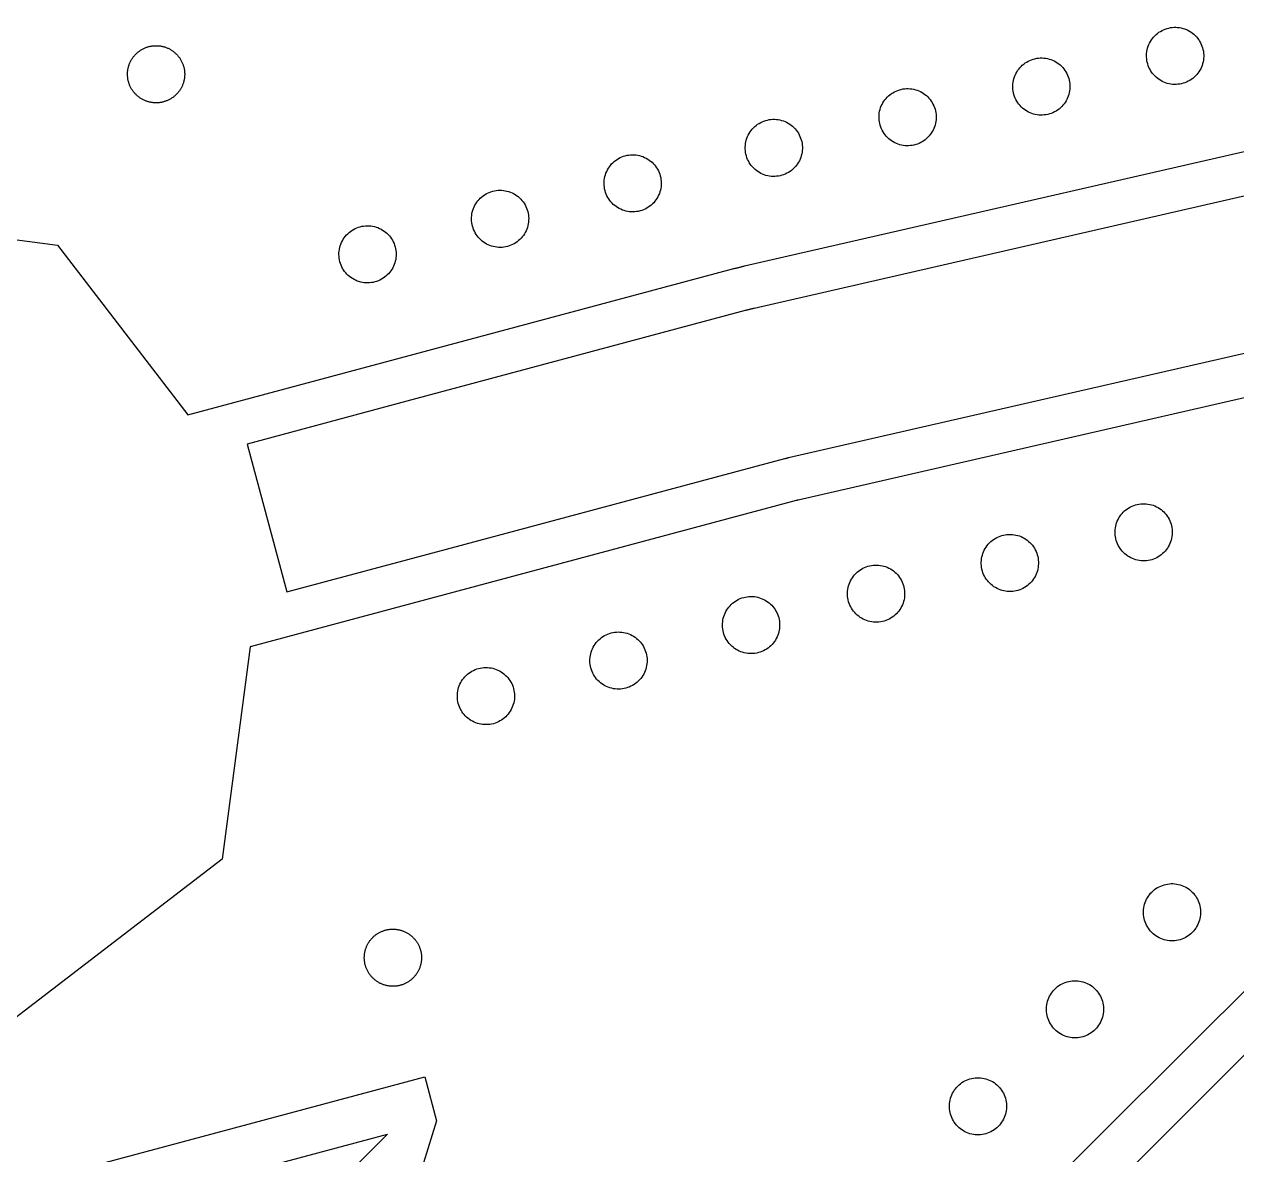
# Model space of a CAD drawing. Extents: x -16500 to 16500, y -16500 to 16500.
# Drawn here: x -10753 to -5453, y -5382 to -438 of the extents above; entities that cross this region are included whole.
import ezdxf

# ---------------------------------------------------------------- set-up
doc = ezdxf.new("R2010")
doc.units = 0
doc.header["$MEASUREMENT"] = 0
doc.layers.add('Top', color=1, linetype='Continuous')
doc.layers.add('Via', color=100, linetype='Continuous')

msp = doc.modelspace()

# ---------------------------------------------------------------- linework, layer by layer
at = {"layer": 'Top', "linetype": 'Continuous'}
for points in [[(-5291.342, 9164.874), (-8626.704, 12500.234), (-12500.234, 8626.703), (-9290.551, 5417.021), (-13700.786, 6354.445), (-14839.727, 996.153), (-10392.695, 50.907), (-14945.686, -1169.063), (-13527.876, -6460.405), (-9164.874, -5291.342), (-12500.235, -8626.702), (-8626.705, -12500.234), (-5417.021, -9290.551), (-6354.445, -13700.786), (-996.153, -14839.727), (-50.907, -10392.695)], [(-5040.676, 9002.117), (-5233.862, 8950.353), (-5417.146, 9007.834), (-8626.704, 12217.392), (-12217.392, 8626.703), (-9007.833, 5417.146), (-9106.927, 5173.522), (-13546.739, 6117.234), (-14602.515, 1150.2), (-10162.703, 206.489), (-10204.285, 10.859), (-10316.4, -135.705), (-14700.737, -1310.485), (-13386.454, -6215.456), (-9002.117, -5040.676), (-8950.353, -5233.862), (-9007.834, -5417.145), (-12217.392, -8626.702), (-8626.704, -12217.391), (-5417.146, -9007.834), (-5173.522, -9106.927), (-6117.234, -13546.739), (-1150.2, -14602.515), (-206.489, -10162.703)]]:
    msp.add_lwpolyline(points, dxfattribs=at)
at = {"layer": 'Top'}
for points in [[(-12099.948, -1206.819), (-10608.11, -1403.223), (-10038.032, -2146.163), (-9129.615, -1902.754), (-7650.847, -1506.519), (-7647.743, -1505.692), (-7644.637, -1504.871), (-7641.529, -1504.059), (-7638.42, -1503.254), (-7635.308, -1502.456), (-7632.194, -1501.666), (-7629.078, -1500.884), (-7625.961, -1500.109), (-7622.842, -1499.342), (-7619.72, -1498.582), (-7616.597, -1497.83), (-7613.472, -1497.085), (-7610.346, -1496.348), (-7607.217, -1495.619), (-7604.087, -1494.897), (-4802.223, -852.343)], [(-4759.753, -1037.535), (-7561.617, -1680.089), (-7564.489, -1680.752), (-7567.361, -1681.422), (-7570.23, -1682.1), (-7573.097, -1682.785), (-7575.963, -1683.478), (-7578.827, -1684.178), (-7581.689, -1684.885), (-7584.55, -1685.6), (-7587.408, -1686.322), (-7590.265, -1687.052), (-7593.119, -1687.789), (-7595.972, -1688.534), (-7598.823, -1689.286), (-7601.672, -1690.045), (-9080.439, -2086.28), (-9080.439, -2086.279)], [(-9080.44, -2086.279), (-9778.804, -2273.406), (-9605.395, -2920.576), (-8907.031, -2733.45), (-7428.263, -2337.216), (-7426.447, -2336.733), (-7424.629, -2336.258), (-7422.809, -2335.79), (-7420.988, -2335.329), (-7419.164, -2334.876), (-7417.339, -2334.43), (-7415.512, -2333.991), (-7413.683, -2333.56), (-7411.853, -2333.137), (-4609.989, -1690.583)], [(-4567.519, -1875.775), (-7369.382, -2518.329), (-7370.774, -2518.652), (-7372.164, -2518.982), (-7373.552, -2519.32), (-7374.939, -2519.664), (-7376.323, -2520.016), (-7377.706, -2520.375), (-7379.087, -2520.741), (-8857.855, -2916.976), (-9766.272, -3160.385), (-9888.504, -4088.829), (-11082.272, -5004.839)]]:
    msp.add_lwpolyline(points, dxfattribs=at)
for points in [[(-7761.533, -6999.65), (-2923.887, -2181.424), (-2181.424, -2923.887), (-7019.069, -7761.531), (-6660.703, -8626.703), (-7236.531, -10016.875), (-8626.703, -10592.703), (-10016.875, -10016.875), (-10592.703, -8626.703), (-10016.875, -7236.531), (-8626.703, -6660.703)], [(-7473.412, -6999.65), (-6999.65, -7473.412), (-6488.412, -6962.174), (-6488.412, -6962.174), (-2450.125, -2923.887), (-2923.887, -2450.125), (-6962.174, -6488.412), (-6962.174, -6488.412)]]:
    msp.add_lwpolyline(points, close=True, dxfattribs=at)
at = {"layer": 'Via'}
for points in [[(-5725.137, -700.88), (-5732.976, -700.43), (-5740.772, -699.489), (-5748.494, -698.06), (-5756.111, -696.149), (-5763.592, -693.764), (-5770.909, -690.914), (-5778.033, -687.609), (-5784.935, -683.864), (-5791.588, -679.693), (-5797.967, -675.113), (-5804.045, -670.141), (-5809.799, -664.797), (-5815.206, -659.102), (-5820.245, -653.079), (-5824.895, -646.752), (-5829.139, -640.145), (-5832.96, -633.284), (-5836.343, -626.198), (-5839.274, -618.912), (-5841.742, -611.458), (-5843.737, -603.862), (-5845.251, -596.157), (-5846.278, -588.372), (-5846.814, -580.538), (-5846.857, -572.685), (-5846.408, -564.845), (-5845.466, -557.049), (-5844.037, -549.327), (-5842.127, -541.711), (-5839.741, -534.229), (-5836.891, -526.912), (-5833.586, -519.788), (-5829.841, -512.886), (-5825.67, -506.233), (-5821.09, -499.855), (-5816.118, -493.777), (-5810.774, -488.023), (-5805.079, -482.616), (-5799.056, -477.577), (-5792.729, -472.926), (-5786.122, -468.682), (-5779.262, -464.861), (-5772.175, -461.478), (-5764.89, -458.547), (-5757.435, -456.08), (-5749.84, -454.085), (-5742.134, -452.571), (-5734.349, -451.544), (-5726.515, -451.007), (-5718.662, -450.964), (-5710.822, -451.414), (-5703.026, -452.355), (-5695.305, -453.784), (-5687.688, -455.695), (-5680.206, -458.08), (-5672.889, -460.931), (-5665.766, -464.235), (-5658.863, -467.98), (-5652.21, -472.151), (-5645.832, -476.732), (-5639.754, -481.704), (-5634, -487.048), (-5628.593, -492.742), (-5623.554, -498.765), (-5618.903, -505.093), (-5614.659, -511.7), (-5610.838, -518.56), (-5607.456, -525.647), (-5604.525, -532.932), (-5602.057, -540.387), (-5600.062, -547.982), (-5598.548, -555.687), (-5597.521, -563.472), (-5596.985, -571.307), (-5596.941, -579.159), (-5597.391, -586.999), (-5598.332, -594.795), (-5599.761, -602.517), (-5601.672, -610.134), (-5604.057, -617.615), (-5606.908, -624.932), (-5610.212, -632.056), (-5613.957, -638.958), (-5618.128, -645.611), (-5622.709, -651.99), (-5627.681, -658.068), (-5633.025, -663.822), (-5638.719, -669.229), (-5644.742, -674.268), (-5651.07, -678.918), (-5657.677, -683.162), (-5664.537, -686.983), (-5671.624, -690.366), (-5678.909, -693.297), (-5686.364, -695.765), (-5693.959, -697.76), (-5701.664, -699.274), (-5709.45, -700.301), (-5717.284, -700.837)], [(-10176.36, -781.338), (-10179.579, -781.31), (-10182.795, -781.2), (-10186.008, -781.007), (-10189.215, -780.731), (-10192.414, -780.372), (-10195.603, -779.932), (-10198.779, -779.409), (-10201.94, -778.805), (-10205.085, -778.119), (-10208.211, -777.353), (-10211.317, -776.507), (-10214.399, -775.581), (-10217.457, -774.576), (-10220.488, -773.492), (-10223.49, -772.331), (-10226.461, -771.093), (-10229.399, -769.778), (-10232.303, -768.389), (-10235.169, -766.925), (-10237.997, -765.388), (-10240.785, -763.779), (-10243.53, -762.098), (-10246.231, -760.347), (-10248.886, -758.528), (-10251.493, -756.64), (-10254.051, -754.686), (-10256.558, -752.667), (-10259.012, -750.584), (-10261.411, -748.438), (-10263.754, -746.232), (-10266.04, -743.966), (-10268.267, -741.641), (-10270.433, -739.26), (-10272.537, -736.825), (-10274.578, -734.335), (-10276.553, -731.794), (-10278.463, -729.203), (-10280.306, -726.564), (-10282.079, -723.878), (-10283.784, -721.148), (-10285.417, -718.374), (-10286.978, -715.559), (-10288.466, -712.705), (-10289.881, -709.814), (-10291.22, -706.887), (-10292.484, -703.927), (-10293.671, -700.935), (-10294.78, -697.913), (-10295.812, -694.864), (-10296.764, -691.79), (-10297.637, -688.692), (-10298.43, -685.572), (-10299.143, -682.433), (-10299.774, -679.277), (-10300.324, -676.105), (-10300.792, -672.921), (-10301.178, -669.725), (-10301.481, -666.521), (-10301.702, -663.31), (-10301.84, -660.094), (-10301.895, -656.876), (-10301.868, -653.657), (-10301.757, -650.44), (-10301.564, -647.227), (-10301.288, -644.02), (-10300.93, -640.822), (-10300.489, -637.633), (-10299.966, -634.457), (-10299.362, -631.296), (-10298.677, -628.151), (-10297.91, -625.024), (-10297.064, -621.919), (-10296.138, -618.836), (-10295.133, -615.779), (-10294.049, -612.748), (-10292.888, -609.746), (-10291.65, -606.775), (-10290.336, -603.836), (-10288.946, -600.933), (-10287.482, -598.066), (-10285.945, -595.238), (-10284.336, -592.451), (-10282.655, -589.706), (-10280.905, -587.005), (-10279.085, -584.35), (-10277.197, -581.742), (-10275.243, -579.184), (-10273.224, -576.678), (-10271.141, -574.224), (-10268.996, -571.825), (-10266.789, -569.481), (-10264.523, -567.195), (-10262.199, -564.969), (-10259.818, -562.803), (-10257.382, -560.699), (-10254.893, -558.658), (-10252.352, -556.682), (-10249.761, -554.772), (-10247.121, -552.93), (-10244.436, -551.156), (-10241.705, -549.452), (-10238.931, -547.819), (-10236.117, -546.258), (-10233.263, -544.769), (-10230.371, -543.355), (-10227.444, -542.016), (-10224.484, -540.752), (-10221.492, -539.565), (-10218.471, -538.455), (-10215.422, -537.424), (-10212.347, -536.472), (-10209.249, -535.599), (-10206.129, -534.806), (-10202.99, -534.093), (-10199.834, -533.462), (-10196.663, -532.912), (-10193.478, -532.444), (-10190.283, -532.058), (-10187.078, -531.755), (-10183.867, -531.534), (-10180.651, -531.396), (-10177.433, -531.34), (-10174.214, -531.368), (-10170.997, -531.479), (-10167.784, -531.672), (-10164.578, -531.948), (-10161.379, -532.306), (-10158.19, -532.747), (-10155.014, -533.269), (-10151.853, -533.874), (-10148.708, -534.559), (-10145.582, -535.325), (-10142.476, -536.172), (-10139.393, -537.098), (-10136.336, -538.103), (-10133.305, -539.186), (-10130.303, -540.348), (-10127.332, -541.586), (-10124.394, -542.9), (-10121.49, -544.29), (-10118.623, -545.753), (-10115.795, -547.29), (-10113.008, -548.9), (-10110.263, -550.58), (-10107.562, -552.331), (-10104.907, -554.151), (-10102.299, -556.038), (-10099.742, -557.992), (-10097.235, -560.011), (-10094.781, -562.094), (-10092.382, -564.24), (-10090.038, -566.447), (-10087.753, -568.713), (-10085.526, -571.037), (-10083.36, -573.418), (-10081.256, -575.854), (-10079.215, -578.343), (-10077.239, -580.884), (-10075.33, -583.475), (-10073.487, -586.114), (-10071.713, -588.8), (-10070.009, -591.531), (-10068.376, -594.304), (-10066.815, -597.119), (-10065.326, -599.973), (-10063.912, -602.865), (-10062.573, -605.791), (-10061.309, -608.752), (-10060.122, -611.744), (-10059.013, -614.765), (-10057.981, -617.814), (-10057.029, -620.889), (-10056.156, -623.987), (-10055.363, -627.106), (-10054.65, -630.245), (-10054.019, -633.402), (-10053.469, -636.573), (-10053.001, -639.758), (-10052.615, -642.953), (-10052.312, -646.158), (-10052.091, -649.369), (-10051.953, -652.585), (-10051.898, -655.803), (-10051.925, -659.021), (-10052.036, -662.238), (-10052.229, -665.451), (-10052.505, -668.658), (-10052.863, -671.857), (-10053.304, -675.045), (-10053.827, -678.221), (-10054.431, -681.383), (-10055.116, -684.528), (-10055.882, -687.654), (-10056.729, -690.76), (-10057.655, -693.842), (-10058.66, -696.9), (-10059.744, -699.931), (-10060.905, -702.933), (-10062.143, -705.904), (-10063.457, -708.842), (-10064.847, -711.746), (-10066.31, -714.612), (-10067.848, -717.44), (-10069.457, -720.228), (-10071.138, -722.973), (-10072.888, -725.674), (-10074.708, -728.329), (-10076.595, -730.936), (-10078.549, -733.494), (-10080.569, -736.001), (-10082.652, -738.455), (-10084.797, -740.854), (-10087.004, -743.197), (-10089.27, -745.483), (-10091.594, -747.71), (-10093.975, -749.876), (-10096.411, -751.98), (-10098.9, -754.02), (-10101.441, -755.996), (-10104.032, -757.906), (-10106.672, -759.748), (-10109.357, -761.522), (-10112.088, -763.226), (-10114.862, -764.86), (-10117.676, -766.421), (-10120.53, -767.909), (-10123.422, -769.324), (-10126.349, -770.663), (-10129.309, -771.927), (-10132.301, -773.114), (-10135.322, -774.223), (-10138.371, -775.254), (-10141.446, -776.207), (-10144.544, -777.08), (-10147.664, -777.873), (-10150.803, -778.585), (-10153.959, -779.217), (-10157.13, -779.767), (-10160.315, -780.235), (-10163.51, -780.62), (-10166.715, -780.924), (-10169.926, -781.145), (-10173.142, -781.283)], [(-6309.956, -834.997), (-6317.795, -834.547), (-6325.591, -833.606), (-6333.313, -832.177), (-6340.93, -830.266), (-6348.411, -827.881), (-6355.728, -825.031), (-6362.852, -821.726), (-6369.754, -817.981), (-6376.407, -813.81), (-6382.786, -809.23), (-6388.864, -804.258), (-6394.618, -798.914), (-6400.025, -793.219), (-6405.064, -787.196), (-6409.714, -780.869), (-6413.958, -774.262), (-6417.779, -767.401), (-6421.162, -760.315), (-6424.093, -753.029), (-6426.561, -745.575), (-6428.556, -737.979), (-6430.07, -730.274), (-6431.097, -722.489), (-6431.633, -714.655), (-6431.676, -706.802), (-6431.227, -698.962), (-6430.285, -691.166), (-6428.856, -683.444), (-6426.946, -675.828), (-6424.56, -668.346), (-6421.71, -661.029), (-6418.405, -653.905), (-6414.66, -647.003), (-6410.489, -640.35), (-6405.909, -633.972), (-6400.937, -627.894), (-6395.593, -622.14), (-6389.898, -616.733), (-6383.875, -611.694), (-6377.548, -607.043), (-6370.941, -602.799), (-6364.081, -598.978), (-6356.994, -595.595), (-6349.709, -592.664), (-6342.254, -590.197), (-6334.659, -588.202), (-6326.953, -586.688), (-6319.168, -585.661), (-6311.334, -585.124), (-6303.481, -585.081), (-6295.641, -585.531), (-6287.845, -586.472), (-6280.124, -587.901), (-6272.507, -589.812), (-6265.025, -592.197), (-6257.708, -595.048), (-6250.585, -598.352), (-6243.682, -602.097), (-6237.029, -606.268), (-6230.651, -610.849), (-6224.573, -615.821), (-6218.819, -621.165), (-6213.412, -626.859), (-6208.373, -632.882), (-6203.722, -639.21), (-6199.478, -645.817), (-6195.657, -652.677), (-6192.275, -659.764), (-6189.344, -667.049), (-6186.876, -674.504), (-6184.881, -682.099), (-6183.367, -689.804), (-6182.34, -697.589), (-6181.804, -705.424), (-6181.76, -713.276), (-6182.21, -721.116), (-6183.151, -728.912), (-6184.58, -736.634), (-6186.491, -744.251), (-6188.876, -751.732), (-6191.727, -759.049), (-6195.031, -766.173), (-6198.776, -773.075), (-6202.947, -779.728), (-6207.528, -786.107), (-6212.5, -792.185), (-6217.844, -797.939), (-6223.538, -803.346), (-6229.561, -808.385), (-6235.889, -813.035), (-6242.496, -817.279), (-6249.356, -821.1), (-6256.443, -824.483), (-6263.728, -827.414), (-6271.183, -829.882), (-6278.778, -831.877), (-6286.483, -833.391), (-6294.269, -834.418), (-6302.103, -834.954)], [(-6894.774, -969.114), (-6902.613, -968.664), (-6910.409, -967.723), (-6918.131, -966.294), (-6925.748, -964.383), (-6933.229, -961.998), (-6940.546, -959.148), (-6947.67, -955.843), (-6954.572, -952.098), (-6961.225, -947.927), (-6967.604, -943.347), (-6973.682, -938.375), (-6979.436, -933.031), (-6984.843, -927.336), (-6989.882, -921.313), (-6994.532, -914.986), (-6998.776, -908.379), (-7002.597, -901.518), (-7005.98, -894.432), (-7008.911, -887.146), (-7011.379, -879.692), (-7013.374, -872.096), (-7014.888, -864.391), (-7015.915, -856.606), (-7016.451, -848.772), (-7016.494, -840.919), (-7016.045, -833.079), (-7015.103, -825.283), (-7013.674, -817.561), (-7011.764, -809.945), (-7009.378, -802.463), (-7006.528, -795.146), (-7003.223, -788.022), (-6999.478, -781.12), (-6995.307, -774.467), (-6990.727, -768.089), (-6985.755, -762.011), (-6980.411, -756.257), (-6974.716, -750.85), (-6968.693, -745.811), (-6962.366, -741.16), (-6955.759, -736.916), (-6948.899, -733.095), (-6941.812, -729.712), (-6934.527, -726.781), (-6927.072, -724.314), (-6919.477, -722.319), (-6911.771, -720.805), (-6903.986, -719.778), (-6896.152, -719.241), (-6888.299, -719.198), (-6880.459, -719.648), (-6872.663, -720.589), (-6864.942, -722.018), (-6857.325, -723.929), (-6849.843, -726.314), (-6842.526, -729.165), (-6835.403, -732.469), (-6828.5, -736.214), (-6821.847, -740.385), (-6815.469, -744.966), (-6809.391, -749.938), (-6803.637, -755.282), (-6798.23, -760.976), (-6793.191, -766.999), (-6788.54, -773.327), (-6784.296, -779.934), (-6780.475, -786.794), (-6777.093, -793.881), (-6774.162, -801.166), (-6771.694, -808.621), (-6769.699, -816.216), (-6768.185, -823.921), (-6767.158, -831.706), (-6766.622, -839.541), (-6766.578, -847.393), (-6767.028, -855.233), (-6767.969, -863.029), (-6769.398, -870.751), (-6771.309, -878.368), (-6773.694, -885.849), (-6776.545, -893.166), (-6779.849, -900.29), (-6783.594, -907.192), (-6787.765, -913.845), (-6792.346, -920.224), (-6797.318, -926.302), (-6802.662, -932.056), (-6808.356, -937.463), (-6814.379, -942.502), (-6820.707, -947.152), (-6827.314, -951.396), (-6834.174, -955.217), (-6841.261, -958.6), (-6848.546, -961.531), (-6856.001, -963.999), (-6863.596, -965.994), (-6871.301, -967.508), (-6879.087, -968.535), (-6886.921, -969.071)], [(-7479.593, -1103.231), (-7487.432, -1102.781), (-7495.228, -1101.84), (-7502.95, -1100.411), (-7510.567, -1098.5), (-7518.048, -1096.115), (-7525.365, -1093.265), (-7532.489, -1089.96), (-7539.391, -1086.215), (-7546.044, -1082.044), (-7552.423, -1077.464), (-7558.501, -1072.492), (-7564.255, -1067.148), (-7569.662, -1061.453), (-7574.701, -1055.43), (-7579.351, -1049.103), (-7583.595, -1042.496), (-7587.416, -1035.635), (-7590.799, -1028.549), (-7593.73, -1021.263), (-7596.198, -1013.809), (-7598.193, -1006.213), (-7599.707, -998.508), (-7600.734, -990.723), (-7601.27, -982.889), (-7601.313, -975.036), (-7600.864, -967.196), (-7599.922, -959.4), (-7598.493, -951.678), (-7596.583, -944.062), (-7594.197, -936.58), (-7591.347, -929.263), (-7588.042, -922.139), (-7584.297, -915.237), (-7580.126, -908.584), (-7575.546, -902.206), (-7570.574, -896.128), (-7565.23, -890.374), (-7559.535, -884.967), (-7553.512, -879.928), (-7547.185, -875.277), (-7540.578, -871.033), (-7533.718, -867.212), (-7526.631, -863.829), (-7519.346, -860.898), (-7511.891, -858.431), (-7504.296, -856.436), (-7496.59, -854.922), (-7488.805, -853.895), (-7480.971, -853.358), (-7473.118, -853.315), (-7465.278, -853.765), (-7457.482, -854.706), (-7449.761, -856.135), (-7442.144, -858.046), (-7434.662, -860.431), (-7427.345, -863.282), (-7420.222, -866.586), (-7413.319, -870.331), (-7406.666, -874.502), (-7400.288, -879.083), (-7394.21, -884.055), (-7388.456, -889.399), (-7383.049, -895.093), (-7378.01, -901.116), (-7373.359, -907.444), (-7369.115, -914.051), (-7365.294, -920.911), (-7361.912, -927.998), (-7358.981, -935.283), (-7356.513, -942.738), (-7354.518, -950.333), (-7353.004, -958.038), (-7351.977, -965.823), (-7351.441, -973.658), (-7351.397, -981.51), (-7351.847, -989.35), (-7352.788, -997.146), (-7354.217, -1004.868), (-7356.128, -1012.485), (-7358.513, -1019.966), (-7361.364, -1027.283), (-7364.668, -1034.407), (-7368.413, -1041.309), (-7372.584, -1047.962), (-7377.165, -1054.341), (-7382.137, -1060.419), (-7387.481, -1066.173), (-7393.175, -1071.58), (-7399.198, -1076.619), (-7405.526, -1081.269), (-7412.133, -1085.513), (-7418.993, -1089.334), (-7426.08, -1092.717), (-7433.365, -1095.648), (-7440.82, -1098.116), (-7448.415, -1100.111), (-7456.12, -1101.625), (-7463.906, -1102.652), (-7471.74, -1103.188)], [(-8092.134, -1258.349), (-8099.985, -1258.185), (-8107.81, -1257.528), (-8115.579, -1256.381), (-8123.26, -1254.748), (-8130.823, -1252.636), (-8138.239, -1250.054), (-8145.478, -1247.011), (-8152.512, -1243.519), (-8159.313, -1239.593), (-8165.853, -1235.247), (-8172.108, -1230.499), (-8178.053, -1225.368), (-8183.663, -1219.874), (-8188.918, -1214.038), (-8193.795, -1207.884), (-8198.277, -1201.436), (-8202.345, -1194.719), (-8205.983, -1187.76), (-8209.177, -1180.586), (-8211.914, -1173.226), (-8214.184, -1165.709), (-8215.977, -1158.063), (-8217.287, -1150.321), (-8218.107, -1142.511), (-8218.436, -1134.665), (-8218.272, -1126.814), (-8217.615, -1118.989), (-8216.467, -1111.221), (-8214.835, -1103.539), (-8212.723, -1095.976), (-8210.141, -1088.56), (-8207.098, -1081.321), (-8203.606, -1074.287), (-8199.68, -1067.487), (-8195.334, -1060.946), (-8190.586, -1054.691), (-8185.455, -1048.747), (-8179.961, -1043.136), (-8174.125, -1037.882), (-8167.971, -1033.004), (-8161.523, -1028.522), (-8154.806, -1024.454), (-8147.847, -1020.816), (-8140.673, -1017.622), (-8133.313, -1014.885), (-8125.795, -1012.615), (-8118.15, -1010.822), (-8110.407, -1009.513), (-8102.598, -1008.692), (-8094.752, -1008.363), (-8086.901, -1008.527), (-8079.076, -1009.185), (-8071.307, -1010.332), (-8063.626, -1011.964), (-8056.063, -1014.076), (-8048.647, -1016.659), (-8041.408, -1019.702), (-8034.374, -1023.193), (-8027.574, -1027.12), (-8021.033, -1031.465), (-8014.778, -1036.213), (-8008.834, -1041.344), (-8003.223, -1046.838), (-7997.969, -1052.674), (-7993.091, -1058.828), (-7988.609, -1065.276), (-7984.541, -1071.993), (-7980.903, -1078.952), (-7977.709, -1086.126), (-7974.972, -1093.486), (-7972.702, -1101.004), (-7970.909, -1108.649), (-7969.6, -1116.392), (-7968.779, -1124.201), (-7968.45, -1132.047), (-7968.614, -1139.898), (-7969.271, -1147.723), (-7970.419, -1155.492), (-7972.051, -1163.173), (-7974.163, -1170.736), (-7976.745, -1178.152), (-7979.789, -1185.391), (-7983.28, -1192.425), (-7987.206, -1199.226), (-7991.552, -1205.766), (-7996.3, -1212.021), (-8001.431, -1217.966), (-8006.925, -1223.576), (-8012.761, -1228.831), (-8018.915, -1233.708), (-8025.363, -1238.19), (-8032.08, -1242.258), (-8039.039, -1245.896), (-8046.213, -1249.09), (-8053.573, -1251.827), (-8061.091, -1254.097), (-8068.736, -1255.89), (-8076.479, -1257.2), (-8084.288, -1258.02)], [(-8671.69, -1413.641), (-8679.541, -1413.477), (-8687.366, -1412.82), (-8695.135, -1411.673), (-8702.816, -1410.04), (-8710.379, -1407.928), (-8717.795, -1405.346), (-8725.034, -1402.303), (-8732.068, -1398.811), (-8738.869, -1394.885), (-8745.409, -1390.539), (-8751.664, -1385.791), (-8757.609, -1380.66), (-8763.219, -1375.166), (-8768.474, -1369.33), (-8773.351, -1363.176), (-8777.833, -1356.728), (-8781.901, -1350.011), (-8785.539, -1343.052), (-8788.733, -1335.878), (-8791.47, -1328.518), (-8793.74, -1321.001), (-8795.533, -1313.355), (-8796.843, -1305.613), (-8797.663, -1297.803), (-8797.992, -1289.957), (-8797.828, -1282.106), (-8797.171, -1274.281), (-8796.023, -1266.513), (-8794.391, -1258.831), (-8792.279, -1251.268), (-8789.697, -1243.852), (-8786.654, -1236.613), (-8783.162, -1229.579), (-8779.236, -1222.779), (-8774.89, -1216.238), (-8770.142, -1209.983), (-8765.011, -1204.039), (-8759.517, -1198.428), (-8753.681, -1193.174), (-8747.527, -1188.296), (-8741.079, -1183.814), (-8734.362, -1179.746), (-8727.403, -1176.108), (-8720.229, -1172.914), (-8712.869, -1170.177), (-8705.351, -1167.907), (-8697.706, -1166.114), (-8689.963, -1164.805), (-8682.154, -1163.984), (-8674.308, -1163.655), (-8666.457, -1163.819), (-8658.632, -1164.477), (-8650.863, -1165.624), (-8643.182, -1167.256), (-8635.619, -1169.368), (-8628.203, -1171.951), (-8620.964, -1174.994), (-8613.93, -1178.485), (-8607.13, -1182.412), (-8600.589, -1186.757), (-8594.334, -1191.505), (-8588.39, -1196.636), (-8582.779, -1202.13), (-8577.525, -1207.966), (-8572.647, -1214.12), (-8568.165, -1220.568), (-8564.097, -1227.285), (-8560.459, -1234.244), (-8557.265, -1241.418), (-8554.528, -1248.778), (-8552.258, -1256.296), (-8550.465, -1263.941), (-8549.156, -1271.684), (-8548.335, -1279.493), (-8548.006, -1287.339), (-8548.17, -1295.19), (-8548.827, -1303.015), (-8549.975, -1310.784), (-8551.607, -1318.465), (-8553.719, -1326.028), (-8556.301, -1333.444), (-8559.345, -1340.683), (-8562.836, -1347.717), (-8566.762, -1354.518), (-8571.108, -1361.058), (-8575.856, -1367.313), (-8580.987, -1373.258), (-8586.481, -1378.868), (-8592.317, -1384.123), (-8598.471, -1389), (-8604.919, -1393.482), (-8611.636, -1397.55), (-8618.595, -1401.188), (-8625.769, -1404.382), (-8633.129, -1407.119), (-8640.647, -1409.389), (-8648.292, -1411.182), (-8656.035, -1412.492), (-8663.844, -1413.312)], [(-9251.245, -1568.932), (-9259.096, -1568.768), (-9266.921, -1568.111), (-9274.69, -1566.964), (-9282.371, -1565.331), (-9289.934, -1563.219), (-9297.35, -1560.637), (-9304.589, -1557.594), (-9311.623, -1554.102), (-9318.424, -1550.176), (-9324.964, -1545.83), (-9331.219, -1541.082), (-9337.164, -1535.951), (-9342.774, -1530.457), (-9348.029, -1524.621), (-9352.906, -1518.467), (-9357.388, -1512.019), (-9361.456, -1505.302), (-9365.094, -1498.343), (-9368.288, -1491.169), (-9371.025, -1483.809), (-9373.295, -1476.292), (-9375.088, -1468.646), (-9376.398, -1460.904), (-9377.218, -1453.094), (-9377.547, -1445.248), (-9377.383, -1437.397), (-9376.726, -1429.572), (-9375.578, -1421.804), (-9373.946, -1414.122), (-9371.834, -1406.559), (-9369.252, -1399.143), (-9366.209, -1391.904), (-9362.717, -1384.87), (-9358.791, -1378.07), (-9354.445, -1371.529), (-9349.697, -1365.274), (-9344.566, -1359.33), (-9339.072, -1353.719), (-9333.236, -1348.465), (-9327.082, -1343.587), (-9320.634, -1339.105), (-9313.917, -1335.037), (-9306.958, -1331.399), (-9299.784, -1328.205), (-9292.424, -1325.468), (-9284.906, -1323.198), (-9277.261, -1321.405), (-9269.518, -1320.096), (-9261.709, -1319.275), (-9253.863, -1318.946), (-9246.012, -1319.11), (-9238.187, -1319.768), (-9230.418, -1320.915), (-9222.737, -1322.547), (-9215.174, -1324.659), (-9207.758, -1327.242), (-9200.519, -1330.285), (-9193.485, -1333.776), (-9186.685, -1337.703), (-9180.144, -1342.048), (-9173.889, -1346.796), (-9167.945, -1351.927), (-9162.334, -1357.421), (-9157.08, -1363.257), (-9152.202, -1369.411), (-9147.72, -1375.859), (-9143.652, -1382.576), (-9140.014, -1389.535), (-9136.82, -1396.709), (-9134.083, -1404.069), (-9131.813, -1411.587), (-9130.02, -1419.232), (-9128.711, -1426.975), (-9127.89, -1434.784), (-9127.561, -1442.63), (-9127.725, -1450.481), (-9128.382, -1458.306), (-9129.53, -1466.075), (-9131.162, -1473.756), (-9133.274, -1481.319), (-9135.856, -1488.735), (-9138.9, -1495.974), (-9142.391, -1503.008), (-9146.317, -1509.809), (-9150.663, -1516.349), (-9155.411, -1522.604), (-9160.542, -1528.549), (-9166.036, -1534.159), (-9171.872, -1539.414), (-9178.026, -1544.291), (-9184.474, -1548.773), (-9191.191, -1552.841), (-9198.15, -1556.479), (-9205.324, -1559.673), (-9212.684, -1562.41), (-9220.202, -1564.68), (-9227.847, -1566.473), (-9235.59, -1567.783), (-9243.399, -1568.603)], [(-5862.911, -2784.395), (-5870.751, -2783.945), (-5878.547, -2783.004), (-5886.268, -2781.575), (-5893.885, -2779.664), (-5901.367, -2777.279), (-5908.684, -2774.428), (-5915.807, -2771.124), (-5922.71, -2767.379), (-5929.363, -2763.208), (-5935.741, -2758.627), (-5941.819, -2753.655), (-5947.573, -2748.311), (-5952.98, -2742.617), (-5958.019, -2736.594), (-5962.67, -2730.266), (-5966.914, -2723.659), (-5970.735, -2716.799), (-5974.117, -2709.712), (-5977.048, -2702.427), (-5979.516, -2694.972), (-5981.511, -2687.377), (-5983.025, -2679.672), (-5984.052, -2671.887), (-5984.588, -2664.052), (-5984.632, -2656.2), (-5984.182, -2648.36), (-5983.241, -2640.564), (-5981.812, -2632.842), (-5979.901, -2625.225), (-5977.516, -2617.744), (-5974.665, -2610.427), (-5971.361, -2603.303), (-5967.616, -2596.401), (-5963.445, -2589.748), (-5958.864, -2583.369), (-5953.892, -2577.291), (-5948.548, -2571.537), (-5942.854, -2566.13), (-5936.831, -2561.091), (-5930.503, -2556.441), (-5923.896, -2552.197), (-5917.036, -2548.376), (-5909.949, -2544.993), (-5902.664, -2542.062), (-5895.209, -2539.594), (-5887.614, -2537.599), (-5879.909, -2536.085), (-5872.123, -2535.058), (-5864.289, -2534.522), (-5856.436, -2534.479), (-5848.597, -2534.929), (-5840.801, -2535.87), (-5833.079, -2537.299), (-5825.462, -2539.21), (-5817.981, -2541.595), (-5810.664, -2544.445), (-5803.54, -2547.75), (-5796.638, -2551.495), (-5789.985, -2555.666), (-5783.606, -2560.246), (-5777.528, -2565.218), (-5771.774, -2570.562), (-5766.367, -2576.257), (-5761.328, -2582.28), (-5756.678, -2588.607), (-5752.434, -2595.214), (-5748.613, -2602.075), (-5745.23, -2609.161), (-5742.299, -2616.447), (-5739.831, -2623.901), (-5737.836, -2631.497), (-5736.322, -2639.202), (-5735.295, -2646.987), (-5734.759, -2654.821), (-5734.716, -2662.674), (-5735.165, -2670.514), (-5736.107, -2678.31), (-5737.536, -2686.032), (-5739.446, -2693.648), (-5741.832, -2701.13), (-5744.682, -2708.447), (-5747.987, -2715.571), (-5751.732, -2722.473), (-5755.903, -2729.126), (-5760.483, -2735.504), (-5765.455, -2741.582), (-5770.799, -2747.336), (-5776.494, -2752.743), (-5782.517, -2757.782), (-5788.844, -2762.433), (-5795.451, -2766.677), (-5802.311, -2770.498), (-5809.398, -2773.881), (-5816.683, -2776.812), (-5824.138, -2779.279), (-5831.733, -2781.274), (-5839.439, -2782.788), (-5847.224, -2783.815), (-5855.058, -2784.352)], [(-6447.729, -2918.512), (-6455.569, -2918.062), (-6463.365, -2917.121), (-6471.086, -2915.692), (-6478.703, -2913.781), (-6486.185, -2911.396), (-6493.502, -2908.545), (-6500.625, -2905.241), (-6507.528, -2901.496), (-6514.181, -2897.325), (-6520.559, -2892.744), (-6526.637, -2887.772), (-6532.391, -2882.428), (-6537.798, -2876.734), (-6542.837, -2870.711), (-6547.488, -2864.383), (-6551.732, -2857.776), (-6555.553, -2850.916), (-6558.935, -2843.829), (-6561.866, -2836.544), (-6564.334, -2829.089), (-6566.329, -2821.494), (-6567.843, -2813.789), (-6568.87, -2806.004), (-6569.406, -2798.169), (-6569.45, -2790.317), (-6569, -2782.477), (-6568.059, -2774.681), (-6566.63, -2766.959), (-6564.719, -2759.342), (-6562.334, -2751.861), (-6559.483, -2744.544), (-6556.179, -2737.42), (-6552.434, -2730.518), (-6548.263, -2723.865), (-6543.682, -2717.486), (-6538.71, -2711.408), (-6533.366, -2705.654), (-6527.672, -2700.247), (-6521.649, -2695.208), (-6515.321, -2690.558), (-6508.714, -2686.314), (-6501.854, -2682.493), (-6494.767, -2679.11), (-6487.482, -2676.179), (-6480.027, -2673.711), (-6472.432, -2671.716), (-6464.727, -2670.202), (-6456.941, -2669.175), (-6449.107, -2668.639), (-6441.254, -2668.596), (-6433.415, -2669.046), (-6425.619, -2669.987), (-6417.897, -2671.416), (-6410.28, -2673.327), (-6402.799, -2675.712), (-6395.482, -2678.562), (-6388.358, -2681.867), (-6381.456, -2685.612), (-6374.803, -2689.783), (-6368.424, -2694.363), (-6362.346, -2699.335), (-6356.592, -2704.679), (-6351.185, -2710.374), (-6346.146, -2716.397), (-6341.496, -2722.724), (-6337.252, -2729.331), (-6333.431, -2736.192), (-6330.048, -2743.278), (-6327.117, -2750.564), (-6324.649, -2758.018), (-6322.654, -2765.614), (-6321.14, -2773.319), (-6320.113, -2781.104), (-6319.577, -2788.938), (-6319.534, -2796.791), (-6319.983, -2804.631), (-6320.925, -2812.427), (-6322.354, -2820.149), (-6324.264, -2827.765), (-6326.65, -2835.247), (-6329.5, -2842.564), (-6332.805, -2849.688), (-6336.55, -2856.59), (-6340.721, -2863.243), (-6345.301, -2869.621), (-6350.273, -2875.699), (-6355.617, -2881.453), (-6361.312, -2886.86), (-6367.335, -2891.899), (-6373.662, -2896.55), (-6380.269, -2900.794), (-6387.129, -2904.615), (-6394.216, -2907.998), (-6401.501, -2910.929), (-6408.956, -2913.396), (-6416.551, -2915.391), (-6424.257, -2916.905), (-6432.042, -2917.932), (-6439.876, -2918.469)], [(-7032.548, -3052.629), (-7040.388, -3052.179), (-7048.184, -3051.238), (-7055.905, -3049.809), (-7063.522, -3047.898), (-7071.004, -3045.513), (-7078.321, -3042.662), (-7085.444, -3039.358), (-7092.347, -3035.613), (-7099, -3031.442), (-7105.378, -3026.861), (-7111.456, -3021.889), (-7117.21, -3016.545), (-7122.617, -3010.851), (-7127.656, -3004.828), (-7132.307, -2998.5), (-7136.551, -2991.893), (-7140.372, -2985.033), (-7143.754, -2977.946), (-7146.685, -2970.661), (-7149.153, -2963.206), (-7151.148, -2955.611), (-7152.662, -2947.906), (-7153.689, -2940.121), (-7154.225, -2932.286), (-7154.269, -2924.434), (-7153.819, -2916.594), (-7152.878, -2908.798), (-7151.449, -2901.076), (-7149.538, -2893.459), (-7147.153, -2885.978), (-7144.302, -2878.661), (-7140.998, -2871.537), (-7137.253, -2864.635), (-7133.082, -2857.982), (-7128.501, -2851.603), (-7123.529, -2845.525), (-7118.185, -2839.771), (-7112.491, -2834.364), (-7106.468, -2829.325), (-7100.14, -2824.675), (-7093.533, -2820.431), (-7086.673, -2816.61), (-7079.586, -2813.227), (-7072.301, -2810.296), (-7064.846, -2807.828), (-7057.251, -2805.833), (-7049.546, -2804.319), (-7041.76, -2803.292), (-7033.926, -2802.756), (-7026.073, -2802.713), (-7018.234, -2803.163), (-7010.438, -2804.104), (-7002.716, -2805.533), (-6995.099, -2807.444), (-6987.618, -2809.829), (-6980.301, -2812.679), (-6973.177, -2815.984), (-6966.275, -2819.729), (-6959.622, -2823.9), (-6953.243, -2828.48), (-6947.165, -2833.452), (-6941.411, -2838.796), (-6936.004, -2844.491), (-6930.965, -2850.514), (-6926.315, -2856.841), (-6922.071, -2863.448), (-6918.25, -2870.309), (-6914.867, -2877.395), (-6911.936, -2884.681), (-6909.468, -2892.135), (-6907.473, -2899.731), (-6905.959, -2907.436), (-6904.932, -2915.221), (-6904.396, -2923.055), (-6904.353, -2930.908), (-6904.802, -2938.748), (-6905.744, -2946.544), (-6907.173, -2954.266), (-6909.083, -2961.882), (-6911.469, -2969.364), (-6914.319, -2976.681), (-6917.624, -2983.805), (-6921.369, -2990.707), (-6925.54, -2997.36), (-6930.12, -3003.738), (-6935.092, -3009.816), (-6940.436, -3015.57), (-6946.131, -3020.977), (-6952.154, -3026.016), (-6958.481, -3030.667), (-6965.088, -3034.911), (-6971.948, -3038.732), (-6979.035, -3042.115), (-6986.32, -3045.046), (-6993.775, -3047.513), (-7001.37, -3049.508), (-7009.076, -3051.022), (-7016.861, -3052.049), (-7024.695, -3052.586)], [(-7574.496, -3190.201), (-7582.347, -3190.037), (-7590.172, -3189.379), (-7597.941, -3188.232), (-7605.622, -3186.6), (-7613.185, -3184.488), (-7620.601, -3181.905), (-7627.84, -3178.862), (-7634.874, -3175.371), (-7641.674, -3171.444), (-7648.215, -3167.099), (-7654.47, -3162.351), (-7660.414, -3157.22), (-7666.025, -3151.726), (-7671.279, -3145.89), (-7676.157, -3139.736), (-7680.639, -3133.288), (-7684.707, -3126.571), (-7688.345, -3119.612), (-7691.539, -3112.438), (-7694.276, -3105.078), (-7696.546, -3097.56), (-7698.339, -3089.915), (-7699.648, -3082.172), (-7700.469, -3074.363), (-7700.798, -3066.517), (-7700.634, -3058.666), (-7699.977, -3050.841), (-7698.829, -3043.072), (-7697.197, -3035.391), (-7695.085, -3027.828), (-7692.503, -3020.412), (-7689.459, -3013.173), (-7685.968, -3006.139), (-7682.042, -2999.338), (-7677.696, -2992.798), (-7672.948, -2986.543), (-7667.817, -2980.598), (-7662.323, -2974.988), (-7656.487, -2969.733), (-7650.333, -2964.856), (-7643.885, -2960.374), (-7637.168, -2956.306), (-7630.209, -2952.668), (-7623.035, -2949.474), (-7615.675, -2946.737), (-7608.157, -2944.467), (-7600.512, -2942.674), (-7592.769, -2941.364), (-7584.96, -2940.544), (-7577.114, -2940.215), (-7569.263, -2940.379), (-7561.438, -2941.036), (-7553.669, -2942.183), (-7545.988, -2943.816), (-7538.425, -2945.928), (-7531.009, -2948.51), (-7523.77, -2951.553), (-7516.736, -2955.045), (-7509.935, -2958.971), (-7503.395, -2963.317), (-7497.14, -2968.065), (-7491.195, -2973.196), (-7485.585, -2978.69), (-7480.33, -2984.526), (-7475.453, -2990.68), (-7470.971, -2997.128), (-7466.903, -3003.845), (-7463.265, -3010.804), (-7460.071, -3017.978), (-7457.334, -3025.338), (-7455.064, -3032.855), (-7453.271, -3040.501), (-7451.961, -3048.243), (-7451.141, -3056.053), (-7450.812, -3063.899), (-7450.976, -3071.75), (-7451.633, -3079.575), (-7452.781, -3087.343), (-7454.413, -3095.025), (-7456.525, -3102.588), (-7459.107, -3110.004), (-7462.15, -3117.243), (-7465.642, -3124.277), (-7469.568, -3131.077), (-7473.914, -3137.618), (-7478.662, -3143.873), (-7483.793, -3149.817), (-7489.287, -3155.428), (-7495.123, -3160.682), (-7501.277, -3165.56), (-7507.725, -3170.042), (-7514.442, -3174.11), (-7521.401, -3177.748), (-7528.575, -3180.942), (-7535.935, -3183.679), (-7543.453, -3185.949), (-7551.098, -3187.742), (-7558.841, -3189.051), (-7566.65, -3189.872)], [(-8154.052, -3345.493), (-8161.903, -3345.329), (-8169.728, -3344.671), (-8177.497, -3343.524), (-8185.178, -3341.892), (-8192.741, -3339.78), (-8200.157, -3337.197), (-8207.396, -3334.154), (-8214.43, -3330.663), (-8221.23, -3326.736), (-8227.771, -3322.391), (-8234.026, -3317.643), (-8239.97, -3312.512), (-8245.581, -3307.018), (-8250.835, -3301.182), (-8255.713, -3295.028), (-8260.195, -3288.58), (-8264.263, -3281.863), (-8267.901, -3274.904), (-8271.095, -3267.73), (-8273.832, -3260.37), (-8276.102, -3252.852), (-8277.895, -3245.207), (-8279.204, -3237.464), (-8280.025, -3229.655), (-8280.354, -3221.809), (-8280.19, -3213.958), (-8279.533, -3206.133), (-8278.385, -3198.364), (-8276.753, -3190.683), (-8274.641, -3183.12), (-8272.059, -3175.704), (-8269.015, -3168.465), (-8265.524, -3161.431), (-8261.598, -3154.63), (-8257.252, -3148.09), (-8252.504, -3141.835), (-8247.373, -3135.89), (-8241.879, -3130.28), (-8236.043, -3125.025), (-8229.889, -3120.148), (-8223.441, -3115.666), (-8216.724, -3111.598), (-8209.765, -3107.96), (-8202.591, -3104.766), (-8195.231, -3102.029), (-8187.713, -3099.759), (-8180.068, -3097.966), (-8172.325, -3096.656), (-8164.516, -3095.836), (-8156.67, -3095.507), (-8148.819, -3095.671), (-8140.994, -3096.328), (-8133.225, -3097.475), (-8125.544, -3099.108), (-8117.981, -3101.22), (-8110.565, -3103.802), (-8103.326, -3106.845), (-8096.292, -3110.337), (-8089.491, -3114.263), (-8082.951, -3118.609), (-8076.696, -3123.357), (-8070.751, -3128.488), (-8065.141, -3133.982), (-8059.886, -3139.818), (-8055.009, -3145.972), (-8050.527, -3152.42), (-8046.459, -3159.137), (-8042.821, -3166.096), (-8039.627, -3173.27), (-8036.89, -3180.63), (-8034.62, -3188.147), (-8032.827, -3195.793), (-8031.517, -3203.535), (-8030.697, -3211.345), (-8030.368, -3219.191), (-8030.532, -3227.042), (-8031.189, -3234.867), (-8032.337, -3242.635), (-8033.969, -3250.317), (-8036.081, -3257.88), (-8038.663, -3265.296), (-8041.706, -3272.535), (-8045.198, -3279.569), (-8049.124, -3286.369), (-8053.47, -3292.91), (-8058.218, -3299.165), (-8063.349, -3305.109), (-8068.843, -3310.72), (-8074.679, -3315.974), (-8080.833, -3320.852), (-8087.281, -3325.334), (-8093.998, -3329.402), (-8100.957, -3333.04), (-8108.131, -3336.234), (-8115.491, -3338.971), (-8123.009, -3341.241), (-8130.654, -3343.034), (-8138.397, -3344.343), (-8146.206, -3345.164)], [(-8733.607, -3500.784), (-8741.458, -3500.62), (-8749.283, -3499.962), (-8757.052, -3498.815), (-8764.733, -3497.183), (-8772.296, -3495.071), (-8779.712, -3492.488), (-8786.951, -3489.445), (-8793.985, -3485.954), (-8800.785, -3482.027), (-8807.326, -3477.682), (-8813.581, -3472.934), (-8819.525, -3467.803), (-8825.136, -3462.309), (-8830.39, -3456.473), (-8835.268, -3450.319), (-8839.75, -3443.871), (-8843.818, -3437.154), (-8847.456, -3430.195), (-8850.65, -3423.021), (-8853.387, -3415.661), (-8855.657, -3408.143), (-8857.45, -3400.498), (-8858.759, -3392.755), (-8859.58, -3384.946), (-8859.909, -3377.1), (-8859.745, -3369.249), (-8859.088, -3361.424), (-8857.94, -3353.655), (-8856.308, -3345.974), (-8854.196, -3338.411), (-8851.614, -3330.995), (-8848.57, -3323.756), (-8845.079, -3316.722), (-8841.153, -3309.921), (-8836.807, -3303.381), (-8832.059, -3297.126), (-8826.928, -3291.181), (-8821.434, -3285.571), (-8815.598, -3280.316), (-8809.444, -3275.439), (-8802.996, -3270.957), (-8796.279, -3266.889), (-8789.32, -3263.251), (-8782.146, -3260.057), (-8774.786, -3257.32), (-8767.268, -3255.05), (-8759.623, -3253.257), (-8751.88, -3251.947), (-8744.071, -3251.127), (-8736.225, -3250.798), (-8728.374, -3250.962), (-8720.549, -3251.619), (-8712.78, -3252.766), (-8705.099, -3254.399), (-8697.536, -3256.511), (-8690.12, -3259.093), (-8682.881, -3262.136), (-8675.847, -3265.628), (-8669.046, -3269.554), (-8662.506, -3273.9), (-8656.251, -3278.648), (-8650.306, -3283.779), (-8644.696, -3289.273), (-8639.441, -3295.109), (-8634.564, -3301.263), (-8630.082, -3307.711), (-8626.014, -3314.428), (-8622.376, -3321.387), (-8619.182, -3328.561), (-8616.445, -3335.921), (-8614.175, -3343.438), (-8612.382, -3351.084), (-8611.072, -3358.826), (-8610.252, -3366.636), (-8609.923, -3374.482), (-8610.087, -3382.333), (-8610.744, -3390.158), (-8611.892, -3397.926), (-8613.524, -3405.608), (-8615.636, -3413.171), (-8618.218, -3420.587), (-8621.261, -3427.826), (-8624.753, -3434.86), (-8628.679, -3441.66), (-8633.025, -3448.201), (-8637.773, -3454.456), (-8642.904, -3460.4), (-8648.398, -3466.011), (-8654.234, -3471.265), (-8660.388, -3476.143), (-8666.836, -3480.625), (-8673.553, -3484.693), (-8680.512, -3488.331), (-8687.686, -3491.525), (-8695.046, -3494.262), (-8702.564, -3496.532), (-8710.209, -3498.325), (-8717.952, -3499.634), (-8725.761, -3500.455)], [(-5739.27, -4446.069), (-5747.107, -4445.575), (-5754.898, -4444.591), (-5762.612, -4443.12), (-5770.218, -4441.167), (-5777.686, -4438.74), (-5784.987, -4435.85), (-5792.093, -4432.506), (-5798.974, -4428.723), (-5805.604, -4424.515), (-5811.957, -4419.9), (-5818.008, -4414.894), (-5823.732, -4409.519), (-5829.108, -4403.794), (-5834.113, -4397.744), (-5838.729, -4391.391), (-5842.937, -4384.76), (-5846.72, -4377.879), (-5850.063, -4370.774), (-5852.954, -4363.472), (-5855.38, -4356.004), (-5857.333, -4348.398), (-5858.805, -4340.685), (-5859.789, -4332.894), (-5860.282, -4325.057), (-5860.282, -4317.204), (-5859.789, -4309.367), (-5858.805, -4301.576), (-5857.333, -4293.862), (-5855.38, -4286.256), (-5852.954, -4278.788), (-5850.063, -4271.487), (-5846.72, -4264.381), (-5842.937, -4257.5), (-5838.729, -4250.87), (-5834.113, -4244.517), (-5829.108, -4238.466), (-5823.732, -4232.742), (-5818.008, -4227.366), (-5811.957, -4222.361), (-5805.604, -4217.745), (-5798.974, -4213.537), (-5792.093, -4209.754), (-5784.987, -4206.411), (-5777.686, -4203.52), (-5770.218, -4201.094), (-5762.612, -4199.141), (-5754.898, -4197.669), (-5747.107, -4196.685), (-5739.27, -4196.192), (-5731.417, -4196.192), (-5723.58, -4196.685), (-5715.789, -4197.669), (-5708.076, -4199.141), (-5700.47, -4201.094), (-5693.002, -4203.52), (-5685.7, -4206.411), (-5678.595, -4209.754), (-5671.714, -4213.537), (-5665.083, -4217.745), (-5658.73, -4222.361), (-5652.68, -4227.366), (-5646.955, -4232.742), (-5641.58, -4238.466), (-5636.574, -4244.517), (-5631.959, -4250.87), (-5627.751, -4257.5), (-5623.968, -4264.381), (-5620.624, -4271.487), (-5617.734, -4278.788), (-5615.307, -4286.256), (-5613.354, -4293.862), (-5611.883, -4301.576), (-5610.899, -4309.367), (-5610.405, -4317.204), (-5610.405, -4325.057), (-5610.899, -4332.894), (-5611.883, -4340.685), (-5613.354, -4348.398), (-5615.307, -4356.004), (-5617.734, -4363.472), (-5620.624, -4370.774), (-5623.968, -4377.879), (-5627.751, -4384.76), (-5631.959, -4391.391), (-5636.574, -4397.744), (-5641.58, -4403.794), (-5646.955, -4409.519), (-5652.68, -4414.894), (-5658.73, -4419.9), (-5665.083, -4424.515), (-5671.714, -4428.723), (-5678.595, -4432.506), (-5685.7, -4435.85), (-5693.002, -4438.74), (-5700.47, -4441.167), (-5708.076, -4443.12), (-5715.789, -4444.591), (-5723.58, -4445.575), (-5731.417, -4446.069)], [(-9141.084, -4645.041), (-9144.302, -4645.014), (-9147.519, -4644.903), (-9150.732, -4644.71), (-9153.939, -4644.434), (-9157.138, -4644.076), (-9160.326, -4643.635), (-9163.502, -4643.112), (-9166.664, -4642.508), (-9169.809, -4641.823), (-9172.935, -4641.057), (-9176.041, -4640.21), (-9179.123, -4639.284), (-9182.181, -4638.279), (-9185.212, -4637.195), (-9188.214, -4636.034), (-9191.185, -4634.796), (-9194.123, -4633.482), (-9197.027, -4632.092), (-9199.893, -4630.629), (-9202.721, -4629.091), (-9205.509, -4627.482), (-9208.254, -4625.801), (-9210.955, -4624.051), (-9213.61, -4622.231), (-9216.217, -4620.344), (-9218.775, -4618.39), (-9221.282, -4616.37), (-9223.736, -4614.287), (-9226.135, -4612.142), (-9228.478, -4609.935), (-9230.764, -4607.669), (-9232.991, -4605.345), (-9235.157, -4602.964), (-9237.261, -4600.528), (-9239.301, -4598.039), (-9241.277, -4595.498), (-9243.187, -4592.907), (-9245.029, -4590.267), (-9246.803, -4587.582), (-9248.507, -4584.851), (-9250.141, -4582.077), (-9251.702, -4579.263), (-9253.19, -4576.409), (-9254.605, -4573.517), (-9255.944, -4570.59), (-9257.208, -4567.63), (-9258.395, -4564.638), (-9259.504, -4561.617), (-9260.535, -4558.568), (-9261.488, -4555.493), (-9262.361, -4552.395), (-9263.154, -4549.275), (-9263.866, -4546.136), (-9264.498, -4542.98), (-9265.048, -4539.809), (-9265.516, -4536.624), (-9265.901, -4533.429), (-9266.205, -4530.224), (-9266.426, -4527.013), (-9266.564, -4523.797), (-9266.619, -4520.579), (-9266.591, -4517.36), (-9266.481, -4514.144), (-9266.288, -4510.931), (-9266.012, -4507.724), (-9265.653, -4504.525), (-9265.213, -4501.336), (-9264.69, -4498.16), (-9264.086, -4494.999), (-9263.4, -4491.854), (-9262.634, -4488.728), (-9261.788, -4485.622), (-9260.862, -4482.54), (-9259.857, -4479.482), (-9258.773, -4476.451), (-9257.612, -4473.449), (-9256.374, -4470.478), (-9255.059, -4467.54), (-9253.67, -4464.636), (-9252.206, -4461.77), (-9250.669, -4458.942), (-9249.06, -4456.154), (-9247.379, -4453.409), (-9245.628, -4450.708), (-9243.809, -4448.053), (-9241.921, -4445.446), (-9239.967, -4442.888), (-9237.948, -4440.381), (-9235.865, -4437.927), (-9233.719, -4435.528), (-9231.513, -4433.185), (-9229.247, -4430.899), (-9226.922, -4428.672), (-9224.541, -4426.506), (-9222.106, -4424.402), (-9219.616, -4422.361), (-9217.075, -4420.386), (-9214.484, -4418.476), (-9211.845, -4416.633), (-9209.159, -4414.86), (-9206.429, -4413.155), (-9203.655, -4411.522), (-9200.84, -4409.961), (-9197.986, -4408.473), (-9195.095, -4407.058), (-9192.168, -4405.719), (-9189.208, -4404.455), (-9186.216, -4403.268), (-9183.194, -4402.159), (-9180.145, -4401.127), (-9177.071, -4400.175), (-9173.973, -4399.302), (-9170.853, -4398.509), (-9167.714, -4397.796), (-9164.558, -4397.165), (-9161.386, -4396.615), (-9158.202, -4396.147), (-9155.006, -4395.761), (-9151.802, -4395.458), (-9148.591, -4395.237), (-9145.375, -4395.099), (-9142.157, -4395.044), (-9138.938, -4395.071), (-9135.721, -4395.182), (-9132.508, -4395.375), (-9129.301, -4395.651), (-9126.103, -4396.009), (-9122.914, -4396.45), (-9119.738, -4396.973), (-9116.577, -4397.577), (-9113.432, -4398.262), (-9110.305, -4399.029), (-9107.2, -4399.875), (-9104.117, -4400.801), (-9101.06, -4401.806), (-9098.029, -4402.89), (-9095.027, -4404.051), (-9092.056, -4405.289), (-9089.117, -4406.603), (-9086.214, -4407.993), (-9083.347, -4409.457), (-9080.519, -4410.994), (-9077.732, -4412.603), (-9074.987, -4414.284), (-9072.286, -4416.034), (-9069.631, -4417.854), (-9067.023, -4419.742), (-9064.465, -4421.696), (-9061.959, -4423.715), (-9059.505, -4425.798), (-9057.106, -4427.943), (-9054.762, -4430.15), (-9052.476, -4432.416), (-9050.25, -4434.74), (-9048.084, -4437.121), (-9045.98, -4439.557), (-9043.939, -4442.046), (-9041.963, -4444.587), (-9040.053, -4447.178), (-9038.211, -4449.818), (-9036.437, -4452.503), (-9034.733, -4455.234), (-9033.1, -4458.008), (-9031.539, -4460.822), (-9030.05, -4463.676), (-9028.636, -4466.568), (-9027.297, -4469.495), (-9026.033, -4472.455), (-9024.846, -4475.447), (-9023.736, -4478.468), (-9022.705, -4481.517), (-9021.753, -4484.592), (-9020.88, -4487.69), (-9020.087, -4490.81), (-9019.374, -4493.949), (-9018.743, -4497.105), (-9018.193, -4500.276), (-9017.725, -4503.461), (-9017.339, -4506.656), (-9017.036, -4509.861), (-9016.815, -4513.072), (-9016.677, -4516.288), (-9016.621, -4519.506), (-9016.649, -4522.725), (-9016.76, -4525.942), (-9016.953, -4529.155), (-9017.229, -4532.361), (-9017.587, -4535.56), (-9018.028, -4538.749), (-9018.55, -4541.925), (-9019.155, -4545.086), (-9019.84, -4548.231), (-9020.606, -4551.357), (-9021.453, -4554.463), (-9022.379, -4557.546), (-9023.384, -4560.603), (-9024.467, -4563.634), (-9025.629, -4566.636), (-9026.867, -4569.607), (-9028.181, -4572.545), (-9029.571, -4575.449), (-9031.034, -4578.316), (-9032.571, -4581.144), (-9034.181, -4583.931), (-9035.861, -4586.676), (-9037.612, -4589.377), (-9039.432, -4592.032), (-9041.319, -4594.64), (-9043.273, -4597.197), (-9045.292, -4599.704), (-9047.375, -4602.158), (-9049.521, -4604.557), (-9051.728, -4606.901), (-9053.994, -4609.186), (-9056.318, -4611.413), (-9058.699, -4613.579), (-9061.135, -4615.683), (-9063.624, -4617.724), (-9066.165, -4619.7), (-9068.756, -4621.609), (-9071.395, -4623.452), (-9074.081, -4625.226), (-9076.812, -4626.93), (-9079.585, -4628.563), (-9082.4, -4630.124), (-9085.254, -4631.613), (-9088.146, -4633.027), (-9091.072, -4634.366), (-9094.033, -4635.63), (-9097.025, -4636.817), (-9100.046, -4637.926), (-9103.095, -4638.958), (-9106.17, -4639.91), (-9109.268, -4640.783), (-9112.387, -4641.576), (-9115.526, -4642.289), (-9118.683, -4642.92), (-9121.854, -4643.47), (-9125.039, -4643.938), (-9128.234, -4644.324), (-9131.439, -4644.627), (-9134.65, -4644.848), (-9137.866, -4644.986)], [(-6163.534, -4870.333), (-6171.371, -4869.839), (-6179.162, -4868.855), (-6186.876, -4867.384), (-6194.482, -4865.431), (-6201.95, -4863.004), (-6209.251, -4860.114), (-6216.357, -4856.77), (-6223.238, -4852.987), (-6229.868, -4848.779), (-6236.221, -4844.164), (-6242.272, -4839.158), (-6247.996, -4833.783), (-6253.372, -4828.058), (-6258.377, -4822.008), (-6262.993, -4815.655), (-6267.201, -4809.024), (-6270.984, -4802.143), (-6274.327, -4795.038), (-6277.218, -4787.736), (-6279.644, -4780.268), (-6281.597, -4772.662), (-6283.069, -4764.949), (-6284.053, -4757.158), (-6284.546, -4749.321), (-6284.546, -4741.468), (-6284.053, -4733.631), (-6283.069, -4725.84), (-6281.597, -4718.126), (-6279.644, -4710.52), (-6277.218, -4703.052), (-6274.327, -4695.751), (-6270.984, -4688.645), (-6267.201, -4681.764), (-6262.993, -4675.134), (-6258.377, -4668.781), (-6253.372, -4662.73), (-6247.996, -4657.006), (-6242.272, -4651.63), (-6236.221, -4646.625), (-6229.868, -4642.009), (-6223.238, -4637.801), (-6216.357, -4634.018), (-6209.251, -4630.675), (-6201.95, -4627.784), (-6194.482, -4625.358), (-6186.876, -4623.405), (-6179.162, -4621.933), (-6171.371, -4620.949), (-6163.534, -4620.456), (-6155.681, -4620.456), (-6147.844, -4620.949), (-6140.053, -4621.933), (-6132.34, -4623.405), (-6124.734, -4625.358), (-6117.266, -4627.784), (-6109.964, -4630.675), (-6102.859, -4634.018), (-6095.978, -4637.801), (-6089.347, -4642.009), (-6082.994, -4646.625), (-6076.944, -4651.63), (-6071.219, -4657.006), (-6065.844, -4662.73), (-6060.838, -4668.781), (-6056.223, -4675.134), (-6052.015, -4681.764), (-6048.232, -4688.645), (-6044.888, -4695.751), (-6041.998, -4703.052), (-6039.571, -4710.52), (-6037.618, -4718.126), (-6036.147, -4725.84), (-6035.163, -4733.631), (-6034.669, -4741.468), (-6034.669, -4749.321), (-6035.163, -4757.158), (-6036.147, -4764.949), (-6037.618, -4772.662), (-6039.571, -4780.268), (-6041.998, -4787.736), (-6044.888, -4795.038), (-6048.232, -4802.143), (-6052.015, -4809.024), (-6056.223, -4815.655), (-6060.838, -4822.008), (-6065.844, -4828.058), (-6071.219, -4833.783), (-6076.944, -4839.158), (-6082.994, -4844.164), (-6089.347, -4848.779), (-6095.978, -4852.987), (-6102.859, -4856.77), (-6109.964, -4860.114), (-6117.266, -4863.004), (-6124.734, -4865.431), (-6132.34, -4867.384), (-6140.053, -4868.855), (-6147.844, -4869.839), (-6155.681, -4870.333)], [(-6587.798, -5294.597), (-6595.635, -5294.103), (-6603.426, -5293.119), (-6611.14, -5291.648), (-6618.746, -5289.695), (-6626.214, -5287.268), (-6633.515, -5284.378), (-6640.621, -5281.034), (-6647.502, -5277.251), (-6654.132, -5273.043), (-6660.485, -5268.428), (-6666.536, -5263.422), (-6672.26, -5258.047), (-6677.636, -5252.322), (-6682.641, -5246.272), (-6687.257, -5239.919), (-6691.465, -5233.288), (-6695.248, -5226.407), (-6698.591, -5219.302), (-6701.482, -5212), (-6703.908, -5204.532), (-6705.861, -5196.926), (-6707.333, -5189.213), (-6708.317, -5181.422), (-6708.81, -5173.585), (-6708.81, -5165.732), (-6708.317, -5157.895), (-6707.333, -5150.104), (-6705.861, -5142.39), (-6703.908, -5134.784), (-6701.482, -5127.316), (-6698.591, -5120.015), (-6695.248, -5112.909), (-6691.465, -5106.028), (-6687.257, -5099.398), (-6682.641, -5093.045), (-6677.636, -5086.994), (-6672.26, -5081.27), (-6666.536, -5075.894), (-6660.485, -5070.889), (-6654.132, -5066.273), (-6647.502, -5062.065), (-6640.621, -5058.282), (-6633.515, -5054.939), (-6626.214, -5052.048), (-6618.746, -5049.622), (-6611.14, -5047.669), (-6603.426, -5046.197), (-6595.635, -5045.213), (-6587.798, -5044.72), (-6579.945, -5044.72), (-6572.108, -5045.213), (-6564.317, -5046.197), (-6556.604, -5047.669), (-6548.998, -5049.622), (-6541.53, -5052.048), (-6534.228, -5054.939), (-6527.123, -5058.282), (-6520.242, -5062.065), (-6513.611, -5066.273), (-6507.258, -5070.889), (-6501.208, -5075.894), (-6495.483, -5081.27), (-6490.108, -5086.994), (-6485.102, -5093.045), (-6480.487, -5099.398), (-6476.279, -5106.028), (-6472.496, -5112.909), (-6469.152, -5120.015), (-6466.262, -5127.316), (-6463.835, -5134.784), (-6461.882, -5142.39), (-6460.411, -5150.104), (-6459.427, -5157.895), (-6458.933, -5165.732), (-6458.933, -5173.585), (-6459.427, -5181.422), (-6460.411, -5189.213), (-6461.882, -5196.926), (-6463.835, -5204.532), (-6466.262, -5212), (-6469.152, -5219.302), (-6472.496, -5226.407), (-6476.279, -5233.288), (-6480.487, -5239.919), (-6485.102, -5246.272), (-6490.108, -5252.322), (-6495.483, -5258.047), (-6501.208, -5263.422), (-6507.258, -5268.428), (-6513.611, -5273.043), (-6520.242, -5277.251), (-6527.123, -5281.034), (-6534.228, -5284.378), (-6541.53, -5287.268), (-6548.998, -5289.695), (-6556.604, -5291.648), (-6564.317, -5293.119), (-6572.108, -5294.103), (-6579.945, -5294.597)]]:
    msp.add_lwpolyline(points, close=True, dxfattribs=at)

doc.saveas('drawing.dxf')
